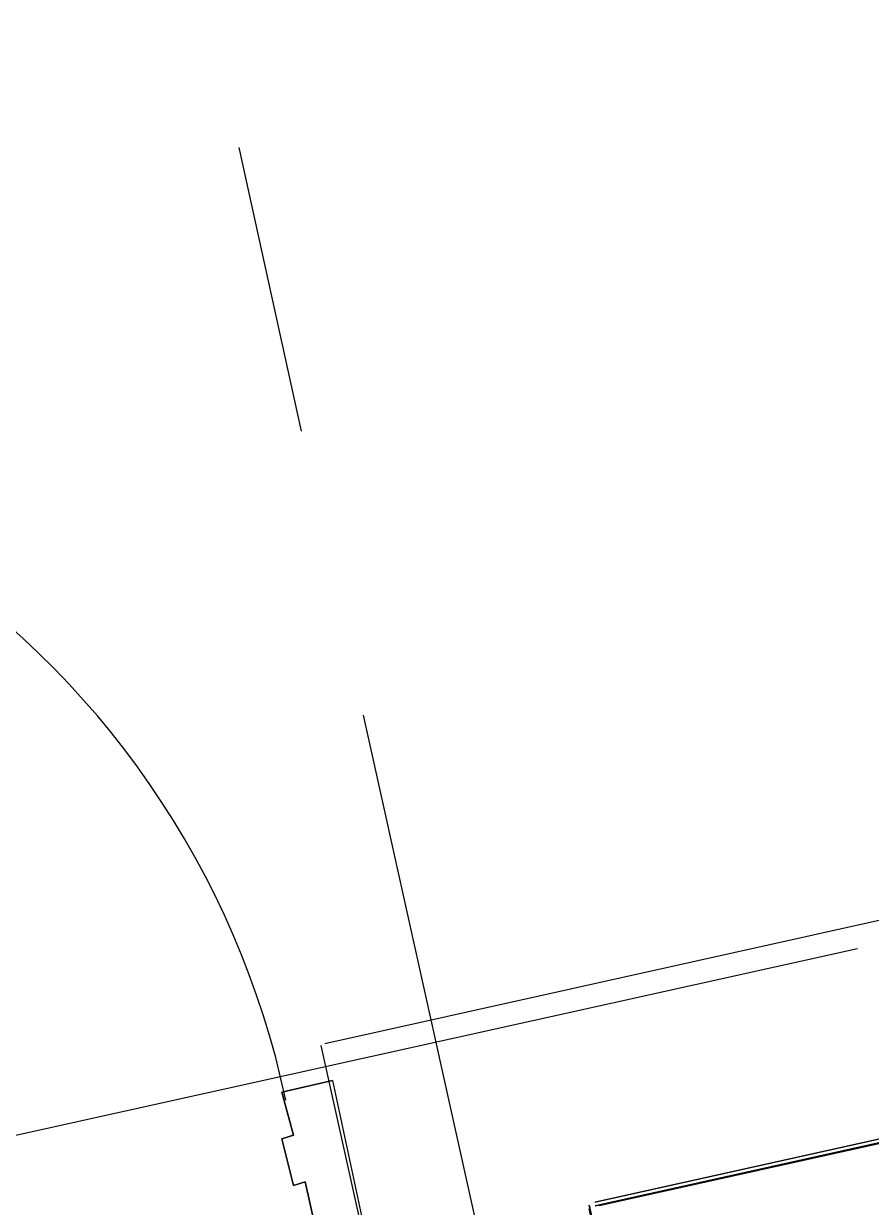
# Model space of a CAD drawing. Header units: inches. Extents: x -1841 to -80, y -100 to 1021.
# Drawn here: x -594.93 to -576.91, y 577.98 to 603.17 of the extents above; entities that cross this region are included whole.
import ezdxf

# ---------------------------------------------------------------- set-up
doc = ezdxf.new("R2010")
doc.units = ezdxf.units.IN
doc.header["$MEASUREMENT"] = 0
doc.layers.add('PDF_Geometry', color=7, linetype='Continuous', true_color=0x777777)

msp = doc.modelspace()

# ---------------------------------------------------------------- linework, layer by layer
at = {"layer": 'PDF_Geometry', "color": 7, "lineweight": 25}
for points in [[(-582.781, 578.098), (-470.015, 603.166), (-470.015, 603.083), (-582.781, 578.015), (-470.015, 603.083)], [(-470.015, 603), (-582.694, 578.015)], [(-588.527, 581.468), (-494.878, 602.316)], [(-582.785, 578.094), (-493.849, 597.868), (-494.838, 602.335)], [(-589.028, 594.492), (-590.351, 600.531)], [(-582.327, 564.214), (-587.704, 588.453)], [(-601.436, 578.112), (-577.198, 583.489)], [(-588.614, 581.421), (-587.621, 576.954), (-585.801, 577.368), (-578.025, 542.375)], [(-588.366, 580.677), (-589.441, 580.429), (-589.193, 579.519), (-589.441, 579.436), (-589.193, 578.443), (-588.945, 578.526), (-588.614, 577.037), (-587.621, 577.202)], [(-634.03, 531.951), (-633.617, 530.38), (-619.388, 533.523), (-599.947, 537.825), (-590.103, 493.815), (-592.171, 493.401), (-591.592, 491.002), (-589.607, 491.416), (-584.147, 466.929), (-581.748, 467.425), (-587.208, 491.995), (-567.519, 496.379), (-556.682, 447.489), (-554.035, 448.068), (-565.203, 498.117), (-573.061, 533.358), (-555.11, 537.329), (-555.855, 540.803), (-573.806, 536.749), (-582.906, 578.029)], [(-573.723, 536.832), (-555.855, 540.803), (-573.806, 536.832), (-573.806, 536.749), (-582.906, 578.029), (-573.723, 536.832), (-582.906, 577.947)]]:
    msp.add_lwpolyline(points, dxfattribs=at)
msp.add_lwpolyline([(-588.614, 577.037), (-588.945, 578.526), (-589.193, 578.443), (-589.441, 579.436), (-589.193, 579.519), (-589.441, 580.429), (-588.366, 580.677), (-587.621, 577.202)], close=True, dxfattribs=at)
msp.add_arc((-607.567, 576.407), 18.612, 11.9572, 102.5508, dxfattribs=at)

doc.saveas('drawing.dxf')
